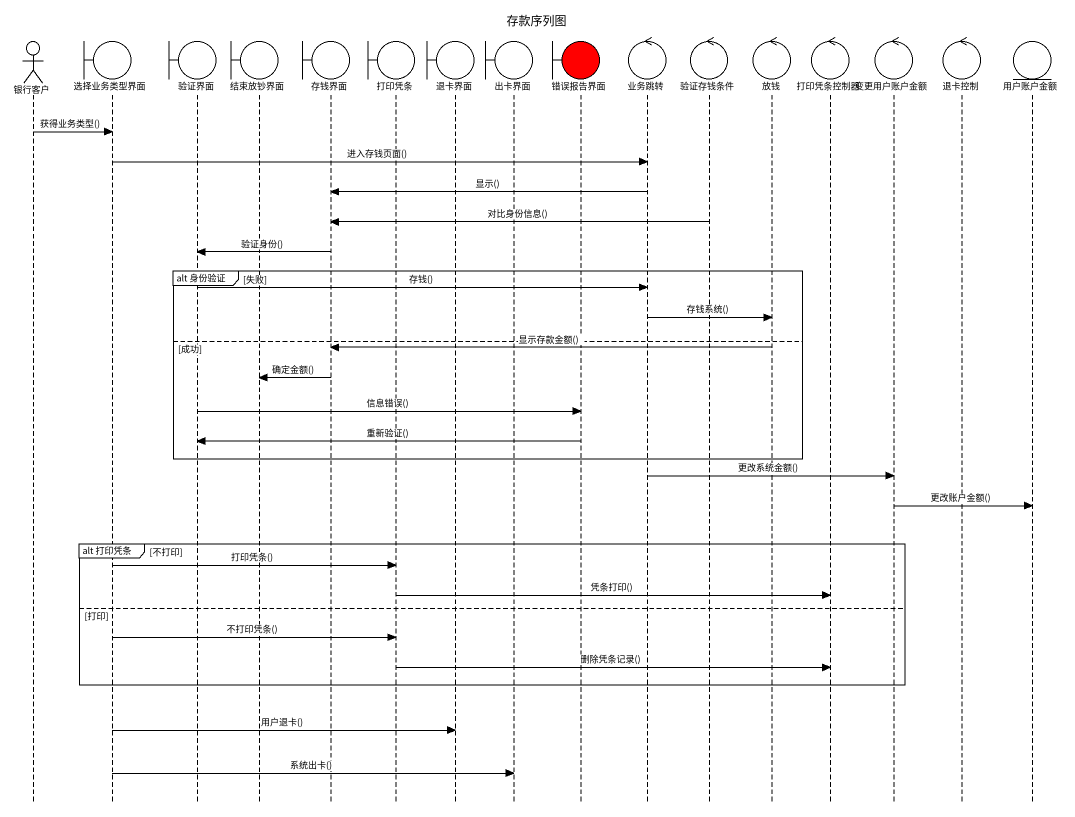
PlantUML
@startuml
title 存款序列图
hide footbox
actor 银行客户
boundary 选择业务类型界面
boundary 验证界面
boundary 结束放钞界面
boundary 存钱界面
boundary 打印凭条
boundary 退卡界面
boundary 出卡界面
boundary 错误报告界面 #FF0000
control 业务跳转
control 验证存钱条件
control 放钱
control 打印凭条控制器
control 变更用户账户金额
control 退卡控制
entity 用户账户金额

银行客户 -> 选择业务类型界面 : 获得业务类型()
选择业务类型界面 -> 业务跳转 : 进入存钱页面()
业务跳转 -> 存钱界面 : 显示()
验证存钱条件 -> 存钱界面 : 对比身份信息()
存钱界面 -> 验证界面 : 验证身份()
group alt 身份验证 [失败]
  验证界面 -> 业务跳转 : 存钱()
  业务跳转 -> 放钱 : 存钱系统()
else 成功
  放钱 -> 存钱界面 : 显示存款金额()
  存钱界面 -> 结束放钞界面 : 确定金额()
  验证界面 -> 错误报告界面 : 信息错误()
  错误报告界面 -> 验证界面 : 重新验证()
end
业务跳转 -> 变更用户账户金额 : 更改系统金额()
变更用户账户金额 -> 用户账户金额 : 更改账户金额()
group alt 打印凭条 [不打印]
  选择业务类型界面 -> 打印凭条 : 打印凭条()
  打印凭条 -> 打印凭条控制器 : 凭条打印()
else 打印
  选择业务类型界面 -> 打印凭条 : 不打印凭条()
  打印凭条 -> 打印凭条控制器 : 删除凭条记录()
end
选择业务类型界面 -> 退卡界面 : 用户退卡()
选择业务类型界面 -> 出卡界面 : 系统出卡()
@enduml
